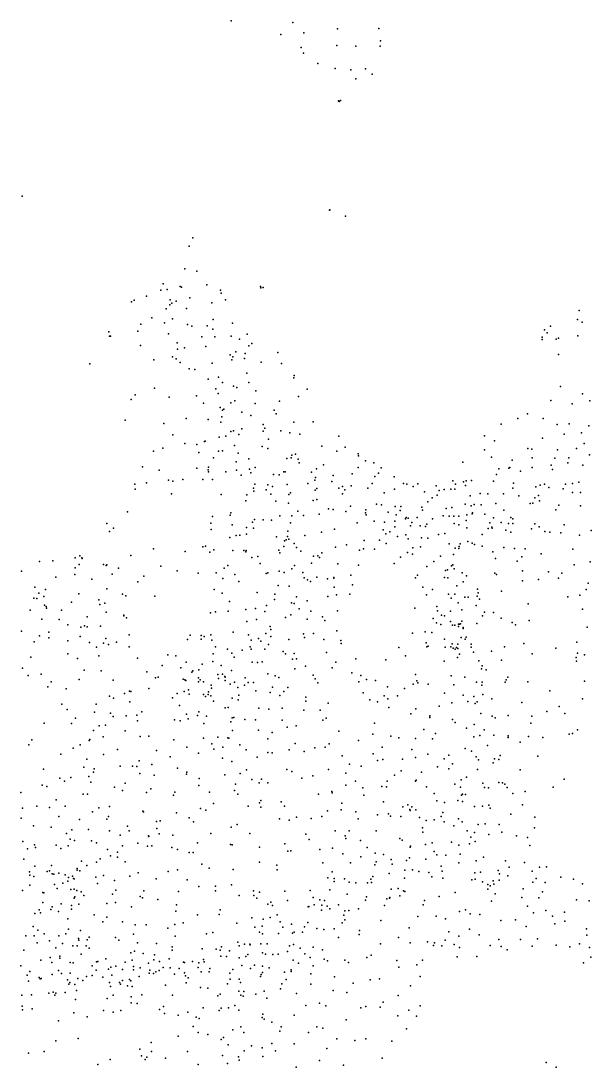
# Model space of a CAD drawing. Header units: millimetres. Extents: x -60275265 to 22802890, y -38578442 to 24337084.
# Drawn here: x 11876622 to 13826622, y 13579696 to 17155696 of the extents above; entities that cross this region are included whole.
import ezdxf

# ---------------------------------------------------------------- set-up
doc = ezdxf.new("R2010")
doc.units = ezdxf.units.MM
doc.header["$MEASUREMENT"] = 0
doc.layers.add('particles', color=7, linetype='Continuous', true_color=0x000000)

msp = doc.modelspace()

# ---------------------------------------------------------------- linework, layer by layer
at = {"layer": 'particles', "color": 93, "true_color": 0x67d435}
for p in [(12595622, 17155696), (12806622, 17150696), (13100622, 17129696), (12765622, 17109696), (12844622, 17114696), (12959622, 17128696), (12834622, 17064696), (12956622, 17071696), (13022622, 17069696), (13105622, 17069696), (13106622, 17087696), (12843622, 17045696), (12891622, 17010696), (12951622, 16992696), (13004622, 16988696), (13054622, 16991696), (13021622, 16957696), (13077622, 16973696), (12962622, 16882696), (12965622, 16879696), (12969622, 16883696), (11880622, 16556696), (12931622, 16508696), (12932622, 16509696), (12986622, 16488696), (12464622, 16414696), (12452622, 16385696), (12437622, 16308696), (12478622, 16300696), (12354622, 16235696), (12363622, 16256696), (12376622, 16237696), (12421622, 16247696), (12425622, 16245696), (12512622, 16253696), (12559622, 16235696), (12695622, 16247696), (12697622, 16243696), (12704622, 16244696), (12263622, 16200696), (12305622, 16214696), (12386622, 16202696), (12454622, 16208696), (12561622, 16224696), (12576622, 16202696), (12254622, 16195696), (12373622, 16171696), (12385622, 16185696), (12392622, 16190696), (12407622, 16197696), (12442622, 16172696), (12529622, 16191696), (13785622, 16165696), (12324622, 16140696), (12395622, 16137696), (12534622, 16134696), (13780622, 16134696), (12177622, 16092696), (12276622, 16095696), (12286622, 16118696), (12367622, 16123696), (12446622, 16117696), (12460622, 16112696), (12513622, 16113696), (12532622, 16101696), (12600622, 16122696), (13667622, 16099696), (13687622, 16112696), (13796622, 16125696), (12179622, 16077696), (12182622, 16077696), (12381622, 16085696), (12495622, 16075696), (12539622, 16075696), (12595622, 16077696), (12624622, 16067696), (12650622, 16084696), (13659622, 16074696), (13659622, 16066696), (13676622, 16089696), (13707622, 16067696), (13715622, 16071696), (13781622, 16079696), (12285622, 16045696), (12410622, 16055696), (12411622, 16033696), (12436622, 16038696), (12508622, 16042696), (12611622, 16024696), (12655622, 16044696), (12666622, 16052696), (12755622, 16022696), (12331622, 15996696), (12394622, 16007696), (12407622, 16000696), (12421622, 15987696), (12530622, 15985696), (12592622, 16014696), (12597622, 15997696), (12601622, 16007696), (12641622, 16001696), (12643622, 16018696), (12643622, 16018696), (12698622, 15989696), (13715622, 16015696), (12112622, 15983696), (12451622, 15966696), (12471622, 15963696), (12649622, 15951696), (12767622, 15984696), (12516622, 15930696), (12552622, 15937696), (12565622, 15919696), (12656622, 15919696), (12809622, 15935696), (12811622, 15943696), (12267622, 15877696), (12333622, 15900696), (12543622, 15897696), (12551622, 15881696), (12603622, 15906696), (12614622, 15902696), (12679622, 15890696), (12855622, 15896696), (13721622, 15905696), (13797622, 15880696), (12253622, 15861696), (12383622, 15869696), (12477622, 15874696), (12500622, 15848696), (12594622, 15850696), (12608622, 15856696), (12677622, 15847696), (12760622, 15855696), (12825622, 15871696), (13688622, 15858696), (13761622, 15846696), (13822622, 15856696), (12558622, 15834696), (12565622, 15825696), (12570622, 15828696), (12631622, 15818696), (12662622, 15806696), (12742622, 15824696), (12749622, 15812696), (13609622, 15812696), (12232622, 15790696), (12365622, 15779696), (12441622, 15796696), (12516622, 15793696), (12560622, 15783696), (12563622, 15802696), (12705622, 15775696), (12809622, 15783696), (12876622, 15785696), (13518622, 15777696), (13576622, 15796696), (13662622, 15796696), (13710622, 15776696), (13751622, 15778696), (13818622, 15771696), (12396622, 15740696), (12577622, 15736696), (12594622, 15751696), (12603622, 15754696), (12621622, 15741696), (12631622, 15761696), (12704622, 15753696), (12710622, 15763696), (12765622, 15754696), (12796622, 15747696), (12830622, 15742696), (12963622, 15736696), (13462622, 15737696), (13734622, 15743696), (13793622, 15747696), (12437622, 15710696), (12478622, 15707696), (12504622, 15717696), (12506622, 15718696), (12554622, 15732696), (12607622, 15704696), (12701622, 15700696), (12723622, 15725696), (12905622, 15701696), (12985622, 15698696), (13496622, 15720696), (13660622, 15729696), (13802622, 15711696), (12329622, 15684696), (12361622, 15695696), (12484622, 15680696), (12552622, 15684696), (12566622, 15686696), (12619622, 15678696), (12720622, 15693696), (12802622, 15671696), (12815622, 15674696), (12956622, 15684696), (13029622, 15675696), (13030622, 15668696), (13462622, 15689696), (13485622, 15664696), (13610622, 15693696), (13623622, 15691696), (13711622, 15689696), (13776622, 15694696), (13821622, 15672696), (12292622, 15631696), (12518622, 15630696), (12535622, 15661696), (12612622, 15648696), (12655622, 15658696), (12677622, 15629696), (12785622, 15659696), (12800622, 15662696), (12824622, 15657696), (12828622, 15645696), (12911622, 15638696), (13029622, 15628696), (13055622, 15651696), (13083622, 15645696), (13108622, 15627696), (13387622, 15647696), (13548622, 15629696), (13556622, 15653696), (13624622, 15661696), (13625622, 15629696), (13689622, 15636696), (13702622, 15660696), (13747622, 15645696), (13750622, 15662696), (13798622, 15636696), (12349622, 15619696), (12478622, 15626696), (12516622, 15620696), (12517622, 15614696), (12577622, 15614696), (12613622, 15619696), (12629622, 15602696), (12658622, 15623696), (12662622, 15610696), (12740622, 15605696), (12759622, 15603696), (12775622, 15614696), (12780622, 15614696), (12870622, 15612696), (12883622, 15594696), (12887622, 15624696), (12944622, 15601696), (13009622, 15607696), (13086622, 15598696), (13099622, 15609696), (13153622, 15597696), (13503622, 15605696), (13510622, 15624696), (13545622, 15626696), (13585622, 15616696), (13694622, 15622696), (12266622, 15572696), (12306622, 15576696), (12381622, 15585696), (12396622, 15582696), (12430622, 15587696), (12498622, 15587696), (12531622, 15588696), (12672622, 15558696), (12676622, 15572696), (12720622, 15569696), (12736622, 15564696), (12787622, 15570696), (12857622, 15574696), (12881622, 15585696), (12888622, 15557696), (12939622, 15581696), (12963622, 15558696), (12976622, 15564696), (13006622, 15566696), (13063622, 15558696), (13077622, 15574696), (13184622, 15574696), (13196622, 15571696), (13218622, 15564696), (13233622, 15573696), (13296622, 15566696), (13346622, 15555696), (13353622, 15583696), (13362622, 15571696), (13390622, 15580696), (13397622, 15567696), (13399622, 15583696), (13417622, 15584696), (13492622, 15582696), (13558622, 15558696), (13561622, 15575696), (13637622, 15562696), (13652622, 15568696), (13667622, 15571696), (13682622, 15560696), (13731622, 15556696), (13738622, 15571696), (13762622, 15574696), (13784622, 15578696), (12267622, 15554696), (12391622, 15539696), (12561622, 15536696), (12649622, 15535696), (12673622, 15548696), (12715622, 15552696), (12731622, 15537696), (12792622, 15536696), (12798622, 15542696), (12882622, 15551696), (12976622, 15539696), (12984622, 15552696), (13118622, 15542696), (13154622, 15554696), (13256622, 15545696), (13283622, 15525696), (13300622, 15534696), (13307622, 15550696), (13323622, 15553696), (13360622, 15554696), (13413622, 15532696), (13447622, 15540696), (13473622, 15538696), (13527622, 15539696), (13579622, 15532696), (13634622, 15525696), (13646622, 15533696), (13763622, 15543696), (13790622, 15543696), (12645622, 15515696), (12748622, 15513696), (12791622, 15507696), (12876622, 15516696), (12888622, 15519696), (12928622, 15487696), (12944622, 15485696), (13003622, 15496696), (13056622, 15484696), (13092622, 15503696), (13109622, 15501696), (13156622, 15495696), (13175622, 15495696), (13247622, 15493696), (13268622, 15511696), (13330622, 15488696), (13350622, 15492696), (13395622, 15503696), (13416622, 15497696), (13426622, 15502696), (13450622, 15501696), (13500622, 15505696), (13618622, 15505696), (13627622, 15507696), (13650622, 15514696), (13706622, 15484696), (13716622, 15500696), (13790622, 15497696), (12240622, 15477696), (12531622, 15461696), (12592622, 15465696), (12594622, 15474696), (12675622, 15451696), (12705622, 15450696), (12733622, 15448696), (12761622, 15463696), (12802622, 15463696), (12823622, 15479696), (12843622, 15464696), (12896622, 15469696), (12987622, 15478696), (13054622, 15474696), (13057622, 15467696), (13132622, 15476696), (13159622, 15467696), (13173622, 15482696), (13191622, 15453696), (13194622, 15458696), (13200622, 15455696), (13231622, 15458696), (13250622, 15483696), (13284622, 15453696), (13320622, 15463696), (13341622, 15462696), (13357622, 15462696), (13374622, 15462696), (13401622, 15467696), (13419622, 15470696), (13420622, 15473696), (13463622, 15469696), (13492622, 15457696), (13528622, 15483696), (13552622, 15458696), (13558622, 15453696), (12170622, 15437696), (12193622, 15421696), (12526622, 15438696), (12527622, 15417696), (12599622, 15433696), (12648622, 15423696), (12668622, 15442696), (12672622, 15421696), (12798622, 15439696), (12949622, 15418696), (13026622, 15439696), (13084622, 15445696), (13115622, 15415696), (13119622, 15442696), (13155622, 15445696), (13155622, 15426696), (13208622, 15429696), (13213622, 15440696), (13242622, 15429696), (13260622, 15427696), (13264622, 15435696), (13358622, 15437696), (13374622, 15432696), (13399622, 15447696), (13401622, 15422696), (13474622, 15420696), (13480622, 15439696), (13487622, 15425696), (13488622, 15421696), (13519622, 15440696), (13534622, 15414696), (13543622, 15437696), (13558622, 15437696), (13622622, 15419696), (13634622, 15436696), (13648622, 15426696), (13734622, 15432696), (13826622, 15413696), (12179622, 15410696), (12590622, 15389696), (12612622, 15396696), (12625622, 15397696), (12647622, 15401696), (12750622, 15391696), (12778622, 15378696), (12783622, 15381696), (12788622, 15393696), (12789622, 15411696), (12792622, 15383696), (12847622, 15396696), (12904622, 15408696), (13050622, 15379696), (13102622, 15380696), (13124622, 15402696), (13138622, 15409696), (13164622, 15393696), (13192622, 15398696), (13200622, 15385696), (13246622, 15388696), (13268622, 15387696), (13304622, 15400696), (13326622, 15403696), (13454622, 15399696), (13552622, 15408696), (13668622, 15410696), (13685622, 15407696), (13723622, 15405696), (13786622, 15397696), (12330622, 15350696), (12438622, 15341696), (12498622, 15357696), (12507622, 15360696), (12536622, 15347696), (12601622, 15345696), (12638622, 15345696), (12646622, 15345696), (12758622, 15346696), (12775622, 15358696), (12810622, 15369696), (12819622, 15355696), (12833622, 15343696), (12952622, 15356696), (12990622, 15364696), (13034622, 15346696), (13048622, 15350696), (13085622, 15349696), (13125622, 15369696), (13216622, 15354696), (13243622, 15357696), (13341622, 15367696), (13361622, 15353696), (13374622, 15352696), (13375622, 15359696), (13378622, 15367696), (13405622, 15376696), (13419622, 15370696), (13427622, 15365696), (13454622, 15360696), (13528622, 15355696), (13564622, 15352696), (13601622, 15350696), (13764622, 15349696), (11940622, 15307696), (11985622, 15310696), (12062622, 15320696), (12077622, 15326696), (12084622, 15320696), (12086622, 15317696), (12252622, 15328696), (12522622, 15339696), (12645622, 15340696), (12666622, 15321696), (12686622, 15324696), (12762622, 15337696), (12877622, 15325696), (12892622, 15326696), (12897622, 15321696), (12905622, 15337696), (13174622, 15322696), (13198622, 15338696), (13215622, 15332696), (13288622, 15307696), (13311622, 15325696), (13355622, 15331696), (13490622, 15340696), (13499622, 15318696), (13573622, 15308696), (13589622, 15323696), (13655622, 15333696), (13823622, 15306696), (11878622, 15274696), (12061622, 15285696), (12075622, 15297696), (12159622, 15297696), (12168622, 15294696), (12170622, 15296696), (12210622, 15284696), (12354622, 15291696), (12410622, 15275696), (12571622, 15284696), (12584622, 15294696), (12694622, 15300696), (12720622, 15269696), (12759622, 15274696), (12776622, 15270696), (12802622, 15282696), (12812622, 15293696), (12840622, 15270696), (12870622, 15301696), (12960622, 15299696), (13030622, 15295696), (13153622, 15300696), (13264622, 15290696), (13328622, 15276696), (13335622, 15279696), (13349622, 15292696), (13353622, 15296696), (13358622, 15282696), (13592622, 15275696), (13680622, 15272696), (13768622, 15296696), (11996622, 15254696), (12060622, 15263696), (12118622, 15247696), (12188622, 15264696), (12276622, 15238696), (12296622, 15257696), (12482622, 15267696), (12544622, 15268696), (12567622, 15249696), (12608622, 15263696), (12621622, 15239696), (12715622, 15266696), (12845622, 15251696), (12856622, 15244696), (12866622, 15239696), (12888622, 15254696), (12924622, 15248696), (12946622, 15252696), (12946622, 15250696), (13004622, 15260696), (13225622, 15251696), (13232622, 15260696), (13325622, 15252696), (13336622, 15251696), (13385622, 15268696), (13389622, 15238696), (13400622, 15258696), (13497622, 15267696), (13502622, 15263696), (13503622, 15263696), (13592622, 15241696), (13646622, 15246696), (13715622, 15250696), (13726622, 15267696), (11924622, 15220696), (11937622, 15199696), (11960622, 15212696), (12170622, 15214696), (12537622, 15211696), (12564622, 15199696), (12684622, 15201696), (12756622, 15225696), (12794622, 15223696), (12947622, 15219696), (13010622, 15227696), (13251622, 15220696), (13284622, 15212696), (13367622, 15224696), (13438622, 15213696), (13440622, 15200696), (13520622, 15206696), (13809622, 15212696), (13816622, 15233696), (11920622, 15182696), (11930622, 15181696), (11954622, 15187696), (12049622, 15168696), (12074622, 15197696), (12143622, 15176696), (12163622, 15165696), (12223622, 15196696), (12235622, 15190696), (12334622, 15189696), (12589622, 15171696), (12743622, 15177696), (12744622, 15196696), (12801622, 15166696), (12810622, 15164696), (12819622, 15186696), (12855622, 15173696), (12926622, 15188696), (12955622, 15193696), (13001622, 15195696), (13263622, 15193696), (13338622, 15195696), (13348622, 15182696), (13360622, 15196696), (13371622, 15166696), (13394622, 15185696), (13406622, 15185696), (13436622, 15189696), (13444622, 15178696), (13611622, 15162696), (13747622, 15186696), (13787622, 15192696), (11908622, 15141696), (11957622, 15158696), (11962622, 15153696), (11963622, 15148696), (12015622, 15141696), (12146622, 15160696), (12168622, 15134696), (12524622, 15132696), (12541622, 15135696), (12585622, 15137696), (12645622, 15143696), (12678622, 15147696), (12710622, 15136696), (12716622, 15157696), (12828622, 15145696), (12867622, 15137696), (12959622, 15138696), (13223622, 15148696), (13298622, 15153696), (13301622, 15138696), (13345622, 15137696), (13384622, 15142696), (13433622, 15157696), (13462622, 15134696), (13492622, 15133696), (13797622, 15144696), (11948622, 15110696), (12007622, 15109696), (12036622, 15091696), (12103622, 15118696), (12228622, 15124696), (12228622, 15122696), (12237622, 15115696), (12649622, 15102696), (12682622, 15109696), (12781622, 15116696), (12799622, 15125696), (12855622, 15110696), (12907622, 15118696), (12915622, 15106696), (13286622, 15112696), (13297622, 15097696), (13312622, 15092696), (13314622, 15124696), (13325622, 15121696), (13345622, 15102696), (13372622, 15093696), (13376622, 15093696), (13379622, 15094696), (13384622, 15103696), (13435622, 15095696), (13455622, 15122696), (13519622, 15113696), (13556622, 15099696), (13568622, 15091696), (13614622, 15105696), (11878622, 15069696), (11972622, 15066696), (12081622, 15083696), (12094622, 15087696), (12103622, 15084696), (12148622, 15086696), (12246622, 15057696), (12455622, 15055696), (12525622, 15056696), (12602622, 15066696), (12654622, 15057696), (12714622, 15061696), (12728622, 15085696), (12731622, 15075696), (12842622, 15060696), (12877622, 15061696), (12957622, 15070696), (13215622, 15062696), (13259622, 15067696), (13281622, 15064696), (13352622, 15090696), (13360622, 15090696), (13373622, 15085696), (13389622, 15082696), (13389622, 15078696), (13813622, 15083696), (11921622, 15033696), (11940622, 15053696), (11971622, 15046696), (12036622, 15036696), (12079622, 15051696), (12111622, 15030696), (12159622, 15028696), (12167622, 15044696), (12176622, 15023696), (12203622, 15031696), (12446622, 15041696), (12492622, 15054696), (12493622, 15042696), (12503622, 15051696), (12529622, 15038696), (12664622, 15038696), (12688622, 15044696), (12697622, 15035696), (12723622, 15024696), (12731622, 15051696), (12792622, 15040696), (12846622, 15047696), (12912622, 15040696), (12970622, 15037696), (12971622, 15027696), (13262622, 15029696), (13325622, 15042696), (13351622, 15026696), (13370622, 15025696), (13382622, 15047696), (13395622, 15042696), (13399622, 15048696), (13416622, 15025696), (13596622, 15027696), (13777622, 15031696), (12037622, 14991696), (12135622, 15014696), (12142622, 14985696), (12246622, 15015696), (12378622, 14988696), (12406622, 14985696), (12534622, 14992696), (12541622, 15015696), (12582622, 15008696), (12597622, 14994696), (12633622, 15004696), (12660622, 15016696), (12664622, 15008696), (12710622, 15008696), (12773622, 14999696), (12781622, 14991696), (12810622, 14993696), (12921622, 14996696), (13168622, 15013696), (13191622, 14985696), (13264622, 15015696), (13269622, 15018696), (13327622, 15014696), (13346622, 15015696), (13354622, 15011696), (13361622, 15007696), (13366622, 15013696), (13370622, 15010696), (13376622, 14990696), (13416622, 15014696), (13424622, 14997696), (13485622, 15001696), (13530622, 15016696), (13625622, 14992696), (13705622, 15011696), (13780622, 14994696), (13803622, 14988696), (11910622, 14980696), (12069622, 14976696), (12275622, 14977696), (12359622, 14952696), (12441622, 14963696), (12496622, 14956696), (12532622, 14965696), (12561622, 14952696), (12605622, 14980696), (12667622, 14963696), (12685622, 14962696), (12701622, 14964696), (12805622, 14973696), (12819622, 14975696), (12849622, 14949696), (12953622, 14963696), (13021622, 14975696), (13124622, 14971696), (13323622, 14966696), (13369622, 14979696), (13442622, 14968696), (13454622, 14950696), (13520622, 14970696), (13775622, 14979696), (13776622, 14966696), (11881622, 14942696), (11901622, 14917696), (11945622, 14922696), (12092622, 14936696), (12150622, 14934696), (12307622, 14930696), (12345622, 14912696), (12423622, 14944696), (12460622, 14929696), (12464622, 14934696), (12485622, 14937696), (12550622, 14921696), (12566622, 14922696), (12573622, 14914696), (12575622, 14912696), (12596622, 14935696), (12721622, 14923696), (12746622, 14916696), (12813622, 14940696), (12876622, 14919696), (12940622, 14944696), (13008622, 14927696), (13039622, 14917696), (13226622, 14921696), (13348622, 14916696), (13394622, 14912696), (13451622, 14940696), (13467622, 14937696), (13541622, 14912696), (11968622, 14879696), (11979622, 14896696), (12075622, 14904696), (12192622, 14901696), (12336622, 14909696), (12431622, 14905696), (12437622, 14903696), (12440622, 14900696), (12483622, 14909696), (12483622, 14896696), (12489622, 14903696), (12500622, 14896696), (12527622, 14885696), (12552622, 14907696), (12574622, 14900696), (12592622, 14888696), (12607622, 14895696), (12618622, 14876696), (12641622, 14884696), (12643622, 14910696), (12653622, 14894696), (12672622, 14894696), (12737622, 14878696), (12758622, 14911696), (12789622, 14877696), (12882622, 14906696), (12892622, 14892696), (13032622, 14896696), (13058622, 14904696), (13089622, 14900696), (13130622, 14879696), (13217622, 14888696), (13230622, 14899696), (13234622, 14893696), (13269622, 14888696), (13357622, 14886696), (13434622, 14895696), (13452622, 14885696), (13453622, 14895696), (13532622, 14895696), (13536622, 14903696), (13610622, 14896696), (13803622, 14898696), (12031622, 14872696), (12179622, 14847696), (12193622, 14840696), (12230622, 14856696), (12247622, 14864696), (12252622, 14863696), (12314622, 14873696), (12395622, 14841696), (12410622, 14856696), (12434622, 14863696), (12449622, 14868696), (12452622, 14854696), (12500622, 14852696), (12507622, 14846696), (12516622, 14853696), (12517622, 14862696), (12526622, 14848696), (12528622, 14874696), (12598622, 14840696), (12621622, 14850696), (12680622, 14865696), (12728622, 14859696), (12761622, 14849696), (12775622, 14863696), (12850622, 14844696), (13047622, 14858696), (13118622, 14848696), (13164622, 14848696), (13188622, 14873696), (13325622, 14857696), (13388622, 14850696), (13425622, 14846696), (13456622, 14853696), (13685622, 14865696), (12016622, 14820696), (12133622, 14820696), (12249622, 14828696), (12418622, 14815696), (12535622, 14830696), (12574622, 14807696), (12585622, 14808696), (12619622, 14834696), (12690622, 14806696), (12770622, 14806696), (12851622, 14830696), (12927622, 14823696), (13069622, 14834696), (13095622, 14827696), (13131622, 14838696), (13134622, 14808696), (13306622, 14813696), (13350622, 14824696), (13404622, 14829696), (13430622, 14822696), (13436622, 14828696), (13486622, 14838696), (13589622, 14825696), (13717622, 14811696), (13797622, 14838696), (12034622, 14801696), (12063622, 14772696), (12128622, 14792696), (12182622, 14789696), (12192622, 14777696), (12236622, 14780696), (12272622, 14782696), (12290622, 14793696), (12442622, 14785696), (12448622, 14769696), (12480622, 14781696), (12485622, 14793696), (12511622, 14778696), (12599622, 14773696), (12604622, 14774696), (12724622, 14802696), (12844622, 14799696), (12899622, 14799696), (12920622, 14772696), (13209622, 14787696), (13227622, 14803696), (13274622, 14780696), (13274622, 14774696), (13449622, 14788696), (13488622, 14778696), (13498622, 14773696), (13542622, 14781696), (13623622, 14778696), (13675622, 14794696), (13736622, 14788696), (11956622, 14754696), (12049622, 14753696), (12144622, 14745696), (12165622, 14748696), (12275622, 14762696), (12401622, 14766696), (12421622, 14763696), (12502622, 14753696), (12594622, 14759696), (12642622, 14767696), (12678622, 14766696), (12769622, 14765696), (12787622, 14741696), (12817622, 14746696), (12909622, 14765696), (13085622, 14754696), (13254622, 14733696), (13352622, 14767696), (13361622, 14757696), (13400622, 14738696), (13426622, 14750696), (13620622, 14755696), (11913622, 14698696), (12112622, 14699696), (12124622, 14729696), (12157622, 14708696), (12232622, 14728696), (12284622, 14709696), (12313622, 14710696), (12399622, 14698696), (12500622, 14703696), (12550622, 14707696), (12584622, 14705696), (12587622, 14703696), (12600622, 14729696), (12689622, 14731696), (12721622, 14701696), (12735622, 14723696), (12963622, 14727696), (13080622, 14717696), (13141622, 14710696), (13168622, 14704696), (13225622, 14702696), (13284622, 14701696), (13294622, 14719696), (13425622, 14708696), (13446622, 14712696), (13460622, 14732696), (13493622, 14713696), (13542622, 14711696), (13542622, 14706696), (13612622, 14709696), (13661622, 14706696), (13751622, 14717696), (13763622, 14719696), (13779622, 14732696), (11903622, 14681696), (12055622, 14669696), (12079622, 14680696), (12110622, 14695696), (12206622, 14665696), (12340622, 14661696), (12444622, 14673696), (12529622, 14684696), (12536622, 14666696), (12567622, 14672696), (12625622, 14681696), (12646622, 14663696), (12794622, 14663696), (12814622, 14685696), (12881622, 14670696), (12917622, 14673696), (12930622, 14684696), (13031622, 14695696), (13112622, 14672696), (13213622, 14665696), (13395622, 14668696), (13472622, 14678696), (13583622, 14690696), (12012622, 14649696), (12101622, 14632696), (12159622, 14648696), (12281622, 14626696), (12386622, 14639696), (12483622, 14652696), (12565622, 14635696), (12684622, 14638696), (12721622, 14654696), (12735622, 14653696), (12845622, 14658696), (12975622, 14643696), (13081622, 14650696), (13096622, 14627696), (13114622, 14630696), (13181622, 14631696), (13226622, 14637696), (13268622, 14649696), (13323622, 14633696), (13340622, 14645696), (13417622, 14659696), (13433622, 14639696), (13441622, 14629696), (13496622, 14633696), (13511622, 14630696), (13515622, 14644696), (13644622, 14642696), (11953622, 14597696), (12091622, 14604696), (12127622, 14599696), (12216622, 14608696), (12258622, 14608696), (12273622, 14606696), (12324622, 14613696), (12411622, 14601696), (12597622, 14624696), (12647622, 14595696), (12786622, 14596696), (12928622, 14596696), (13000622, 14614696), (13040622, 14608696), (13176622, 14592696), (13301622, 14605696), (13340622, 14599696), (13352622, 14615696), (13437622, 14596696), (13491622, 14619696), (13583622, 14595696), (12009622, 14567696), (12025622, 14556696), (12047622, 14569696), (12108622, 14572696), (12124622, 14587696), (12283622, 14582696), (12332622, 14577696), (12442622, 14580696), (12443622, 14587696), (12486622, 14565696), (12573622, 14578696), (12626622, 14583696), (12666622, 14562696), (12699622, 14563696), (12803622, 14589696), (12837622, 14567696), (12874622, 14575696), (12987622, 14584696), (13020622, 14556696), (13129622, 14556696), (13154622, 14577696), (13226622, 14556696), (13228622, 14560696), (13246622, 14587696), (13382622, 14561696), (13400622, 14570696), (13734622, 14563696), (11876622, 14518696), (11949622, 14543696), (11965622, 14538696), (12115622, 14553696), (12196622, 14536696), (12224622, 14524696), (12233622, 14549696), (12306622, 14518696), (12320622, 14530696), (12402622, 14519696), (12484622, 14541696), (12521622, 14519696), (12606622, 14524696), (12610622, 14546696), (12691622, 14551696), (12721622, 14551696), (12939622, 14521696), (12987622, 14543696), (13045622, 14533696), (13110622, 14538696), (13126622, 14537696), (13263622, 14537696), (13360622, 14546696), (13379622, 14536696), (13456622, 14550696), (13461622, 14535696), (13475622, 14533696), (13511622, 14552696), (13523622, 14551696), (13531622, 14546696), (13539622, 14535696), (13600622, 14521696), (13696622, 14536696), (11997622, 14492696), (12089622, 14512696), (12104622, 14512696), (12398622, 14508696), (12618622, 14512696), (12697622, 14490696), (12766622, 14486696), (12894622, 14512696), (12940622, 14516696), (13049622, 14508696), (13116622, 14486696), (13289622, 14514696), (13299622, 14489696), (13325622, 14483696), (13370622, 14490696), (13383622, 14508696), (13386622, 14512696), (13386622, 14487696), (13396622, 14511696), (13558622, 14514696), (11882622, 14464696), (11930622, 14471696), (11974622, 14466696), (12027622, 14471696), (12121622, 14451696), (12143622, 14465696), (12179622, 14470696), (12293622, 14454696), (12295622, 14452696), (12408622, 14448696), (12490622, 14463696), (12509622, 14457696), (12535622, 14480696), (12653622, 14471696), (12692622, 14482696), (12696622, 14468696), (12777622, 14471696), (12925622, 14455696), (12971622, 14458696), (12974622, 14481696), (13021622, 14452696), (13182622, 14469696), (13199622, 14475696), (13206622, 14459696), (13207622, 14456696), (13213622, 14469696), (13227622, 14458696), (13319622, 14449696), (13427622, 14470696), (13455622, 14471696), (13476622, 14474696), (13481622, 14464696), (13592622, 14475696), (11877622, 14430696), (12006622, 14435696), (12076622, 14425696), (12170622, 14426696), (12176622, 14435696), (12340622, 14419696), (12352622, 14421696), (12452622, 14431696), (12466622, 14417696), (12760622, 14428696), (12794622, 14423696), (12818622, 14433696), (12869622, 14429696), (12905622, 14436696), (13029622, 14427696), (13096622, 14441696), (13133622, 14445696), (13140622, 14437696), (13175622, 14435696), (13239622, 14432696), (13262622, 14422696), (13289622, 14424696), (13313622, 14435696), (13323622, 14417696), (13372622, 14427696), (13385622, 14417696), (13464622, 14411696), (13551622, 14444696), (13634622, 14433696), (11919622, 14404696), (11980622, 14399696), (12032622, 14377696), (12050622, 14390696), (12107622, 14391696), (12179622, 14386696), (12240622, 14403696), (12246622, 14387696), (12341622, 14394696), (12349622, 14376696), (12525622, 14377696), (12595622, 14399696), (12616622, 14408696), (12659622, 14377696), (12851622, 14375696), (12951622, 14387696), (12999622, 14387696), (13091622, 14386696), (13249622, 14397696), (13251622, 14382696), (13357622, 14404696), (13402622, 14386696), (13427622, 14381696), (13440622, 14408696), (13512622, 14408696), (13521622, 14382696), (13633622, 14397696), (11883622, 14350696), (12044622, 14358696), (12059622, 14354696), (12117622, 14352696), (12135622, 14346696), (12215622, 14372696), (12276622, 14344696), (12312622, 14370696), (12313622, 14367696), (12396622, 14372696), (12480622, 14345696), (12593622, 14340696), (12779622, 14342696), (12862622, 14357696), (12985622, 14370696), (12987622, 14360696), (13037622, 14354696), (13172622, 14360696), (13180622, 14355696), (13260622, 14340696), (13283622, 14345696), (13349622, 14348696), (13410622, 14342696), (13415622, 14365696), (13429622, 14350696), (13476622, 14374696), (13571622, 14369696), (13609622, 14364696), (11898622, 14325696), (11923622, 14339696), (11926622, 14330696), (11997622, 14338696), (12012622, 14326696), (12038622, 14335696), (12172622, 14323696), (12206622, 14314696), (12223622, 14335696), (12309622, 14334696), (12324622, 14335696), (12392622, 14330696), (12412622, 14323696), (12452622, 14313696), (12465622, 14312696), (12598622, 14339696), (12692622, 14331696), (12789622, 14317696), (12799622, 14318696), (12898622, 14323696), (12942622, 14327696), (12977622, 14308696), (13060622, 14330696), (13087622, 14310696), (13116622, 14306696), (13207622, 14331696), (13208622, 14334696), (13289622, 14316696), (13298622, 14304696), (13374622, 14337696), (13378622, 14307696), (13617622, 14336696), (11886622, 14290696), (11981622, 14268696), (12083622, 14283696), (12102622, 14268696), (12134622, 14280696), (12147622, 14291696), (12182622, 14301696), (12206622, 14296696), (12232622, 14281696), (12495622, 14273696), (12692622, 14280696), (12751622, 14269696), (12909622, 14277696), (13003622, 14277696), (13039622, 14298696), (13086622, 14270696), (13091622, 14281696), (13142622, 14288696), (13146622, 14273696), (13195622, 14285696), (13205622, 14294696), (13261622, 14290696), (13329622, 14303696), (13374622, 14277696), (13433622, 14284696), (13458622, 14296696), (13533622, 14284696), (13598622, 14278696), (11905622, 14246696), (11906622, 14235696), (11924622, 14266696), (11966622, 14247696), (11974622, 14250696), (11983622, 14239696), (11989622, 14238696), (12006622, 14242696), (12027622, 14236696), (12053622, 14232696), (12068622, 14258696), (12068622, 14252696), (12078622, 14250696), (12158622, 14234696), (12248622, 14232696), (12277622, 14243696), (12380622, 14247696), (12411622, 14253696), (12520622, 14259696), (12602622, 14254696), (12752622, 14253696), (12940622, 14246696), (13136622, 14241696), (13189622, 14252696), (13215622, 14253696), (13237622, 14248696), (13271622, 14244696), (13313622, 14266696), (13317622, 14249696), (13428622, 14243696), (13448622, 14245696), (13508622, 14251696), (13513622, 14240696), (13541622, 14233696), (13546622, 14262696), (13625622, 14249696), (13650622, 14262696), (13673622, 14263696), (11906622, 14201696), (11920622, 14230696), (11991622, 14203696), (12019622, 14208696), (12036622, 14215696), (12039622, 14227696), (12056622, 14224696), (12058622, 14222696), (12132622, 14228696), (12138622, 14206696), (12196622, 14217696), (12339622, 14222696), (12445622, 14219696), (12542622, 14197696), (12596622, 14202696), (12926622, 14226696), (12947622, 14224696), (12947622, 14213696), (12983622, 14222696), (12999622, 14211696), (13022622, 14209696), (13061622, 14209696), (13073622, 14221696), (13075622, 14210696), (13080622, 14230696), (13188622, 14225696), (13281622, 14229696), (13319622, 14225696), (13418622, 14219696), (13430622, 14221696), (13455622, 14212696), (13473622, 14203696), (13481622, 14199696), (13491622, 14216696), (13493622, 14204696), (13512622, 14218696), (13627622, 14211696), (13638622, 14224696), (13669622, 14210696), (13722622, 14228696), (13766622, 14221696), (13797622, 14205696), (11881622, 14183696), (11951622, 14176696), (11954622, 14175696), (12000622, 14189696), (12047622, 14186696), (12058622, 14187696), (12060622, 14161696), (12067622, 14183696), (12082622, 14178696), (12091622, 14166696), (12189622, 14170696), (12201622, 14184696), (12284622, 14162696), (12296622, 14182696), (12415622, 14179696), (12485622, 14196696), (12541622, 14181696), (12622622, 14165696), (12672622, 14181696), (12673622, 14165696), (12692622, 14177696), (12779622, 14180696), (12865622, 14183696), (12932622, 14185696), (12992622, 14170696), (13058622, 14161696), (13142622, 14187696), (13166622, 14189696), (13172622, 14164696), (13184622, 14181696), (13189622, 14179696), (13307622, 14162696), (13361622, 14176696), (13473622, 14187696), (13498622, 14171696), (13594622, 14188696), (13660622, 14178696), (11951622, 14142696), (11983622, 14127696), (12014622, 14137696), (12049622, 14131696), (12058622, 14156696), (12074622, 14136696), (12170622, 14138696), (12199622, 14141696), (12254622, 14127696), (12292622, 14157696), (12344622, 14152696), (12408622, 14134696), (12683622, 14156696), (12720622, 14136696), (12731622, 14143696), (12736622, 14131696), (12788622, 14148696), (12858622, 14127696), (12861622, 14128696), (12876622, 14159696), (12879622, 14134696), (12898622, 14151696), (12905622, 14132696), (12914622, 14148696), (12923622, 14129696), (12962622, 14134696), (13054622, 14150696), (13120622, 14131696), (13127622, 14154696), (13137622, 14156696), (13138622, 14159696), (13252622, 14134696), (13256622, 14148696), (13485622, 14146696), (13589622, 14159696), (13609622, 14129696), (13647622, 14157696), (13776622, 14151696), (13820622, 14147696), (11924622, 14104696), (11939622, 14116696), (11943622, 14106696), (11978622, 14118696), (12005622, 14111696), (12049622, 14119696), (12127622, 14099696), (12170622, 14091696), (12406622, 14112696), (12480622, 14099696), (12554622, 14100696), (12557622, 14117696), (12666622, 14089696), (12729622, 14090696), (12752622, 14099696), (12904622, 14115696), (12933622, 14120696), (12980622, 14098696), (12984622, 14113696), (12997622, 14114696), (13031622, 14120696), (13234622, 14094696), (13296622, 14095696), (13376622, 14111696), (13397622, 14116696), (13412622, 14103696), (13445622, 14101696), (13629622, 14106696), (13671622, 14114696), (13694622, 14095696), (13735622, 14109696), (11918622, 14059696), (12037622, 14086696), (12156622, 14075696), (12223622, 14076696), (12267622, 14065696), (12304622, 14065696), (12378622, 14054696), (12402622, 14066696), (12431622, 14072696), (12615622, 14071696), (12676622, 14057696), (12701622, 14061696), (12704622, 14085696), (12763622, 14076696), (12772622, 14057696), (12801622, 14068696), (12846622, 14058696), (12857622, 14073696), (12888622, 14053696), (12975622, 14072696), (12984622, 14082696), (13107622, 14080696), (13204622, 14055696), (13328622, 14086696), (13517622, 14080696), (13567622, 14082696), (13604622, 14060696), (13702622, 14069696), (13736622, 14078696), (11893622, 14028696), (11921622, 14028696), (11934622, 14047696), (11955622, 14034696), (12006622, 14028696), (12030622, 14034696), (12039622, 14050696), (12073622, 14019696), (12080622, 14046696), (12109622, 14023696), (12199622, 14022696), (12261622, 14033696), (12403622, 14027696), (12511622, 14035696), (12532622, 14039696), (12692622, 14040696), (12702622, 14035696), (12757622, 14036696), (12805622, 14037696), (12810622, 14040696), (12839622, 14040696), (12912622, 14049696), (12947622, 14052696), (12962622, 14022696), (13033622, 14032696), (13034622, 14046696), (13167622, 14022696), (13339622, 14041696), (13374622, 14027696), (13410622, 14050696), (13443622, 14031696), (13810622, 14052696), (13812622, 14030696), (11932622, 14004696), (11974622, 14010696), (11996622, 13987696), (12018622, 14001696), (12054622, 13993696), (12068622, 13993696), (12074622, 14013696), (12099622, 13993696), (12103622, 14014696), (12109622, 13986696), (12211622, 14013696), (12275622, 14004696), (12340622, 14001696), (12393622, 13990696), (12496622, 13983696), (12544622, 13982696), (12562622, 13990696), (12618622, 14006696), (12622622, 13993696), (12641622, 13999696), (12659622, 13999696), (12660622, 13997696), (12697622, 14000696), (12718622, 14000696), (12795622, 13993696), (12795622, 13993696), (12808622, 13998696), (12808622, 13998696), (12831622, 13985696), (12876622, 13989696), (13106622, 14000696), (13207622, 14004696), (13266622, 14007696), (13287622, 13995696), (13291622, 14004696), (13316622, 13994696), (13327622, 14013696), (13358622, 13998696), (13376622, 13988696), (13481622, 13995696), (13510622, 14015696), (13518622, 13991696), (13585622, 14015696), (13624622, 13992696), (13643622, 14017696), (13707622, 13996696), (13753622, 13990696), (13786622, 14000696), (13821622, 13988696), (11886622, 13979696), (11976622, 13954696), (12009622, 13958696), (12009622, 13951696), (12082622, 13965696), (12167622, 13949696), (12252622, 13970696), (12265622, 13975696), (12294622, 13967696), (12331622, 13946696), (12333622, 13963696), (12383622, 13949696), (12393622, 13979696), (12500622, 13947696), (12558622, 13979696), (12560622, 13958696), (12579622, 13957696), (12589622, 13976696), (12622622, 13952696), (12645622, 13957696), (12652622, 13964696), (12702622, 13969696), (12712622, 13965696), (12738622, 13964696), (12756622, 13965696), (12788622, 13974696), (12847622, 13966696), (12865622, 13953696), (12908622, 13980696), (12913622, 13948696), (13059622, 13954696), (13074622, 13961696), (13368622, 13956696), (13435622, 13957696), (13539622, 13980696), (13825622, 13955696), (11876622, 13925696), (11944622, 13944696), (11982622, 13937696), (12044622, 13936696), (12055622, 13935696), (12120622, 13925696), (12133622, 13910696), (12134622, 13939696), (12139622, 13940696), (12175622, 13914696), (12184622, 13921696), (12201622, 13924696), (12223622, 13913696), (12232622, 13938696), (12256622, 13945696), (12261622, 13923696), (12261622, 13911696), (12284622, 13918696), (12312622, 13934696), (12317622, 13910696), (12350622, 13940696), (12363622, 13919696), (12386622, 13918696), (12417622, 13916696), (12432622, 13938696), (12435622, 13936696), (12463622, 13940696), (12482622, 13919696), (12485622, 13935696), (12503622, 13939696), (12522622, 13916696), (12601622, 13912696), (12631622, 13926696), (12661622, 13916696), (12675622, 13927696), (12702622, 13924696), (12725622, 13918696), (12800622, 13911696), (12807622, 13945696), (12825622, 13934696), (12876622, 13925696), (12925622, 13942696), (12984622, 13945696), (12996622, 13937696), (13162622, 13943696), (13169622, 13921696), (13230622, 13929696), (13249622, 13945696), (13800622, 13935696), (11897622, 13893696), (11907622, 13906696), (11938622, 13885696), (11942622, 13881696), (11945622, 13882696), (11983622, 13896696), (12005622, 13909696), (12015622, 13899696), (12035622, 13877696), (12045622, 13900696), (12071622, 13882696), (12088622, 13875696), (12100622, 13889696), (12120622, 13892696), (12156622, 13886696), (12187622, 13893696), (12224622, 13875696), (12247622, 13878696), (12281622, 13889696), (12315622, 13900696), (12330622, 13899696), (12338622, 13904696), (12349622, 13909696), (12401622, 13897696), (12436622, 13901696), (12439622, 13891696), (12448622, 13884696), (12492622, 13904696), (12520622, 13905696), (12591622, 13900696), (12592622, 13879696), (12623622, 13880696), (12695622, 13889696), (12698622, 13895696), (12702622, 13902696), (12777622, 13903696), (12783622, 13878696), (12800622, 13906696), (12867622, 13898696), (12949622, 13888696), (13070622, 13877696), (13102622, 13881696), (13241622, 13889696), (11902622, 13873696), (12040622, 13862696), (12043622, 13868696), (12060622, 13861696), (12066622, 13841696), (12179622, 13868696), (12182622, 13854696), (12213622, 13868696), (12217622, 13862696), (12240622, 13857696), (12252622, 13874696), (12256622, 13854696), (12370622, 13859696), (12441622, 13867696), (12490622, 13851696), (12515622, 13849696), (12582622, 13864696), (12627622, 13868696), (12764622, 13847696), (12768622, 13863696), (12868622, 13862696), (12944622, 13841696), (13012622, 13866696), (13208622, 13857696), (11879622, 13825696), (11912622, 13826696), (11971622, 13832696), (11986622, 13835696), (11992622, 13825696), (11995622, 13832696), (12027622, 13834696), (12063622, 13810696), (12171622, 13813696), (12192622, 13825696), (12253622, 13819696), (12289622, 13826696), (12395622, 13825696), (12549622, 13823696), (12558622, 13828696), (12621622, 13838696), (12628622, 13825696), (12636622, 13821696), (12638622, 13837696), (12680622, 13828696), (12708622, 13838696), (12717622, 13814696), (12818622, 13831696), (12991622, 13834696), (13166622, 13824696), (11880622, 13787696), (11882622, 13775696), (11914622, 13778696), (12159622, 13772696), (12192622, 13767696), (12218622, 13772696), (12253622, 13799696), (12274622, 13796696), (12350622, 13776696), (12364622, 13786696), (12447622, 13767696), (12499622, 13781696), (12554622, 13772696), (12561622, 13780696), (12586622, 13782696), (12608622, 13790696), (12621622, 13774696), (12850622, 13789696), (12897622, 13798696), (12919622, 13788696), (13039622, 13782696), (13056622, 13786696), (13105622, 13784696), (13115622, 13801696), (13203622, 13774696), (13242622, 13788696), (12005622, 13737696), (12057622, 13764696), (12103622, 13751696), (12367622, 13762696), (12414622, 13757696), (12475622, 13750696), (12486622, 13745696), (12701622, 13749696), (12703622, 13760696), (12708622, 13743696), (12734622, 13733696), (12811622, 13756696), (12988622, 13741696), (13165622, 13754696), (13229622, 13753696), (12465622, 13718696), (12482622, 13697696), (12601622, 13706696), (12628622, 13717696), (12638622, 13697696), (12762622, 13702696), (12766622, 13716696), (12859622, 13697696), (12888622, 13717696), (12909622, 13712696), (13195622, 13710696), (11996622, 13669696), (12072622, 13677696), (12322622, 13663696), (12414622, 13685696), (12515622, 13690696), (12561622, 13673696), (12569622, 13680696), (12734622, 13660696), (12956622, 13675696), (13018622, 13670696), (13056622, 13675696), (13145622, 13667696), (11902622, 13627696), (11956622, 13632696), (12283622, 13640696), (12323622, 13632696), (12446622, 13632696), (12585622, 13655696), (12640622, 13635696), (12665622, 13652696), (12701622, 13645696), (12747622, 13634696), (12810622, 13658696), (12922622, 13642696), (12181622, 13605696), (12288622, 13617696), (12301622, 13605696), (12307622, 13613696), (12370622, 13610696), (12565622, 13619696), (12583622, 13591696), (12620622, 13614696), (12623622, 13603696), (12703622, 13615696), (12897622, 13602696), (13111622, 13610696), (13672622, 13595696), (12139622, 13588696), (12482622, 13588696), (12817622, 13579696), (12979622, 13585696), (13707622, 13579696)]:
    msp.add_point(p, dxfattribs=at)

doc.saveas('drawing.dxf')
